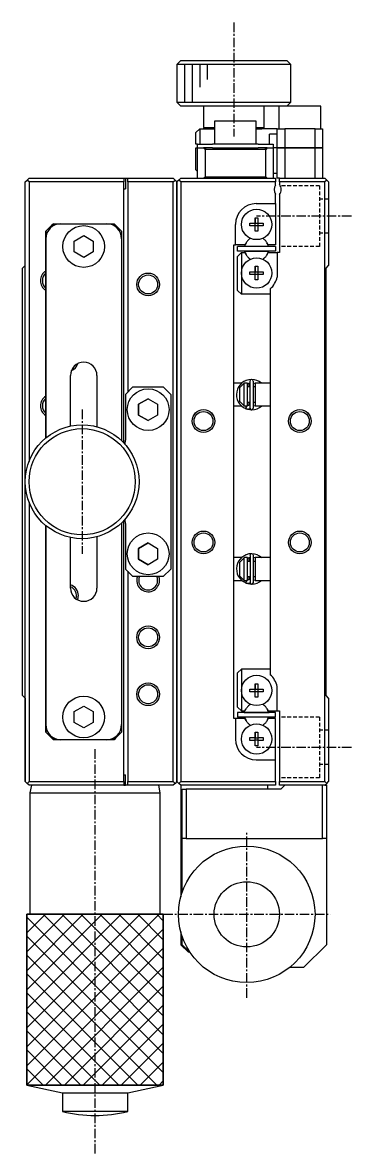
# Model space of a CAD drawing. Extents: x -24 to 467, y -6 to 276.
# Drawn here: x 230.1 to 273.5, y 66.8 to 215.8 of the extents above; entities that cross this region are included whole.
import ezdxf

# ---------------------------------------------------------------- set-up
doc = ezdxf.new("R2010")
doc.units = 0
doc.linetypes.add('CENTER', pattern=[2, 1.25, -0.25, 0.25, -0.25])
doc.linetypes.add('DASHED', pattern=[0.75, 0.5, -0.25])
doc.layers.get('0').update_dxf_attribs({"linetype": 'CONTINUOUS'})
doc.layers.add('CENTER', color=1, linetype='CENTER')

msp = doc.modelspace()

# ---------------------------------------------------------------- linework, layer by layer
at = {"color": 7, "linetype": 'CONTINUOUS'}
for p, q in [((250.97, 210.75), (250.47, 210.25)), ((265.47, 210.25), (250.47, 210.25)), ((250.47, 210.25), (250.47, 205.25)), ((250.97, 210.75), (264.97, 210.75)), ((250.97, 210.75), (264.97, 210.75)), ((250.97, 210.75), (250.97, 210.75)), ((265.47, 210.25), (264.97, 210.75)), ((265.47, 205.25), (265.47, 210.25)), ((250.47, 205.25), (265.47, 205.25)), ((250.47, 205.25), (250.97, 204.75)), ((263.92, 204.75), (250.97, 204.75)), ((253.97, 204.75), (253.97, 201.95)), ((261.97, 201.95), (261.97, 204.75)), ((269.42, 204.75), (263.92, 204.75)), ((263.92, 204.75), (263.92, 201.75)), ((264.97, 204.75), (265.47, 205.25)), ((265.47, 205.25), (265.47, 205.25)), ((269.42, 201.75), (269.42, 204.75)), ((260.92, 202.75), (255.42, 202.75)), ((255.42, 202.75), (255.42, 199.75)), ((260.92, 199.75), (260.92, 202.75)), ((253.47, 201.75), (252.97, 201.25)), ((252.97, 199.75), (252.97, 201.25)), ((253.47, 201.75), (253.47, 199.75)), ((253.47, 201.75), (255.42, 201.75)), ((253.97, 201.95), (255.42, 201.95)), ((253.97, 201.95), (254.17, 201.75)), ((260.92, 201.95), (261.97, 201.95)), ((260.92, 201.75), (261.67, 201.75)), ((263.67, 201.75), (261.67, 201.75)), ((261.77, 201.75), (261.97, 201.95)), ((263.67, 199.25), (263.67, 201.75)), ((263.67, 201.75), (264.67, 201.75)), ((264.67, 201.75), (264.67, 199.25)), ((268.67, 201.75), (264.67, 201.75)), ((268.67, 199.25), (268.67, 201.75)), ((268.67, 201.75), (269.67, 201.75)), ((269.67, 201.75), (269.67, 199.25)), ((253.17, 199.75), (252.97, 199.75)), ((253.17, 199.25), (253.17, 199.75)), ((253.17, 199.75), (255.17, 199.75)), ((261.17, 199.75), (255.17, 199.75)), ((261.17, 199.75), (263.17, 199.75)), ((263.67, 201.05), (262.67, 201.05)), ((262.67, 199.75), (262.67, 201.05)), ((263.17, 199.75), (263.17, 199.25)), ((252.97, 196.35), (252.97, 199.25)), ((252.97, 199.25), (253.17, 199.25)), ((253.17, 195.25), (253.17, 199.25)), ((253.17, 199.25), (253.97, 199.25)), ((254.17, 199.05), (253.97, 199.25)), ((253.97, 199.25), (254.3, 199.25)), ((254.3, 199.25), (253.97, 199.25)), ((262.17, 199.05), (254.17, 199.05)), ((254.17, 199.05), (254.17, 195.45)), ((255.17, 199.25), (254.3, 199.25)), ((255.17, 199.25), (259.47, 199.25)), ((259.47, 199.25), (261.17, 199.25)), ((262.04, 199.25), (261.17, 199.25)), ((262.04, 199.25), (262.37, 199.25)), ((262.37, 199.25), (262.04, 199.25)), ((262.37, 199.25), (262.17, 199.05)), ((262.17, 195.45), (262.17, 199.05)), ((262.37, 199.25), (263.17, 199.25)), ((263.17, 199.25), (263.17, 195.25)), ((263.67, 199.25), (263.17, 199.25)), ((264.67, 199.25), (263.67, 199.25)), ((263.67, 195.25), (263.67, 199.25)), ((263.67, 199.25), (264.67, 199.25)), ((264.67, 199.25), (268.67, 199.25)), ((264.67, 199.25), (264.67, 195.25)), ((268.67, 199.25), (264.67, 199.25)), ((269.67, 199.25), (268.67, 199.25)), ((268.67, 195.25), (268.67, 199.25)), ((268.67, 199.25), (269.67, 199.25)), ((269.67, 199.25), (269.67, 195.25)), ((230.72, 195), (230.97, 195.25)), ((230.97, 195.25), (243.47, 195.25)), ((243.47, 195.25), (243.47, 194.75)), ((243.47, 195.25), (243.67, 195.25)), ((243.67, 195.25), (243.67, 193.85)), ((243.67, 195.25), (243.97, 195.25)), ((243.97, 195.25), (249.97, 195.25)), ((243.97, 194.75), (243.97, 195.25)), ((249.97, 195.25), (250.22, 195)), ((250.72, 195), (250.97, 195.25)), ((250.97, 195.25), (263.47, 195.25)), ((252.97, 196.35), (253.17, 196.15)), ((253.97, 195.25), (254.17, 195.45)), ((254.17, 195.45), (262.17, 195.45)), ((262.17, 195.45), (262.37, 195.25)), ((263.67, 195.85), (263.17, 195.85)), ((263.47, 195.25), (263.47, 194.75)), ((263.97, 195.25), (263.67, 195.25)), ((263.97, 194.75), (263.97, 195.25)), ((263.97, 195.25), (269.97, 195.25)), ((270.22, 195), (269.97, 195.25)), ((230.47, 194.75), (230.72, 195)), ((230.47, 155.25), (230.47, 194.75)), ((230.97, 194.75), (230.72, 195)), ((243.47, 194.75), (230.97, 194.75)), ((230.97, 194.75), (230.97, 157.94)), ((243.47, 160.35), (243.47, 194.75)), ((243.47, 193.85), (243.67, 193.85)), ((249.97, 194.75), (243.97, 194.75)), ((243.97, 194.75), (243.97, 167.05)), ((249.97, 194.75), (250.22, 195)), ((249.97, 115.75), (249.97, 194.75)), ((250.22, 195), (250.47, 194.75)), ((250.72, 195), (250.47, 194.75)), ((250.47, 115.75), (250.47, 194.75)), ((250.47, 194.75), (250.47, 115.75)), ((250.97, 194.75), (250.72, 195)), ((263.47, 194.75), (250.97, 194.75)), ((250.97, 194.75), (250.97, 115.75)), ((263.47, 194.35), (263.47, 194.75)), ((263.97, 194.75), (263.97, 194.41)), ((269.97, 194.75), (263.97, 194.75)), ((270.22, 195), (269.97, 194.75)), ((269.97, 115.75), (269.97, 194.75)), ((270.47, 194.75), (270.22, 195)), ((270.47, 194.75), (270.47, 183.75)), ((263.47, 191.9), (263.47, 193.15)), ((263.97, 193.09), (263.97, 185.45)), ((260.92, 191.9), (263.47, 191.9)), ((263.47, 191.9), (263.47, 186.45)), ((233.97, 189.05), (234.17, 189.25)), ((234.17, 189.25), (233.97, 189.05)), ((234.17, 189.25), (235.17, 189.25)), ((235.17, 189.25), (241.17, 189.25)), ((241.17, 189.25), (242.17, 189.25)), ((242.17, 189.25), (242.37, 189.05)), ((260.08, 188.97), (260.08, 189.33)), ((260.08, 189.33), (260.79, 189.33)), ((260.79, 190.04), (261.15, 190.04)), ((260.79, 189.33), (260.79, 190.04)), ((260.79, 190.04), (260.79, 189.33)), ((260.8, 189.32), (260.79, 189.33)), ((260.8, 189.32), (261.14, 189.32)), ((260.8, 188.98), (260.8, 189.32)), ((261.14, 189.32), (261.15, 189.33)), ((261.14, 189.32), (261.14, 188.98)), ((261.15, 190.04), (261.15, 189.33)), ((261.15, 189.33), (261.85, 189.33)), ((261.85, 189.33), (261.85, 188.97)), ((233.97, 189.05), (233.17, 188.25)), ((233.17, 188.25), (233.97, 189.05)), ((233.17, 187.25), (233.17, 188.25)), ((233.17, 188.25), (233.17, 187.25)), ((234.3, 189.05), (233.97, 189.05)), ((242.37, 189.05), (242.04, 189.05)), ((243.17, 188.25), (242.37, 189.05)), ((243.17, 188.25), (243.17, 187.25)), ((258.17, 186.45), (258.17, 189.15)), ((260.79, 188.97), (260.08, 188.97)), ((260.8, 188.98), (260.79, 188.97)), ((260.79, 188.26), (260.79, 188.97)), ((260.79, 188.26), (260.79, 188.97)), ((261.15, 188.26), (260.79, 188.26)), ((261.14, 188.98), (260.8, 188.98)), ((261.14, 188.98), (261.15, 188.97)), ((261.15, 188.97), (261.15, 188.26)), ((261.85, 188.97), (261.15, 188.97)), ((233.17, 161.01), (233.17, 187.25)), ((233.17, 187.25), (233.17, 184.25)), ((236.92, 186.97), (238.17, 187.69)), ((236.92, 185.53), (236.92, 186.97)), ((238.17, 187.69), (239.42, 186.97)), ((239.42, 186.97), (239.42, 185.53)), ((243.17, 187.25), (243.17, 160.65)), ((257.97, 186.45), (258.17, 186.45)), ((257.97, 124.05), (257.97, 186.45)), ((259.42, 186.45), (258.17, 186.45)), ((263.47, 186.25), (258.47, 186.25)), ((258.47, 185.65), (258.47, 186.25)), ((259.59, 186.74), (259.42, 186.45)), ((262.51, 186.45), (262.34, 186.74)), ((263.47, 186.45), (262.51, 186.45)), ((263.47, 186.25), (263.47, 185.65)), ((238.17, 184.81), (236.92, 185.53)), ((239.42, 185.53), (238.17, 184.81)), ((263.47, 185.65), (258.47, 185.65)), ((259.41, 185.65), (258.47, 185.65)), ((258.47, 184.95), (258.97, 185.45)), ((258.47, 180.45), (258.47, 184.95)), ((258.97, 185.45), (258.97, 182.75)), ((258.97, 185.45), (259.42, 185.45)), ((259.32, 185.65), (259.41, 185.65)), ((259.32, 185.65), (259.41, 185.65)), ((259.32, 185.65), (259.41, 185.65)), ((259.32, 185.65), (259.41, 185.65)), ((259.32, 185.65), (259.41, 185.65)), ((259.32, 185.65), (259.41, 185.65)), ((259.32, 185.65), (259.41, 185.65)), ((259.32, 185.65), (259.41, 185.65)), ((259.32, 185.65), (259.41, 185.65)), ((259.32, 185.65), (259.41, 185.65)), ((259.32, 185.65), (262.62, 185.65)), ((259.32, 185.65), (259.41, 185.65)), ((259.32, 185.65), (259.41, 185.65)), ((259.32, 185.65), (259.41, 185.65)), ((259.32, 185.65), (259.41, 185.65)), ((259.32, 185.65), (259.41, 185.65)), ((259.32, 185.65), (259.41, 185.65)), ((259.32, 185.65), (259.41, 185.65)), ((259.32, 185.65), (259.41, 185.65)), ((259.32, 185.65), (259.41, 185.65)), ((259.42, 185.45), (259.59, 185.16)), ((262.34, 185.16), (262.51, 185.45)), ((262.51, 185.45), (263.67, 185.45)), ((263.47, 185.65), (262.53, 185.65)), ((262.53, 185.65), (262.62, 185.65)), ((262.53, 185.65), (262.62, 185.65)), ((262.53, 185.65), (262.62, 185.65)), ((262.53, 185.65), (262.62, 185.65)), ((262.53, 185.65), (262.62, 185.65)), ((262.53, 185.65), (262.62, 185.65)), ((262.53, 185.65), (262.62, 185.65)), ((262.53, 185.65), (262.62, 185.65)), ((262.53, 185.65), (262.62, 185.65)), ((262.53, 185.65), (262.62, 185.65)), ((262.53, 185.65), (262.62, 185.65)), ((262.53, 185.65), (262.62, 185.65)), ((262.53, 185.65), (262.62, 185.65)), ((262.53, 185.65), (262.62, 185.65)), ((262.53, 185.65), (262.62, 185.65)), ((262.53, 185.65), (262.62, 185.65)), ((262.53, 185.65), (262.62, 185.65)), ((262.53, 185.65), (262.62, 185.65)), ((262.53, 185.65), (262.62, 185.65)), ((262.53, 185.65), (262.62, 185.65)), ((262.53, 185.65), (262.62, 185.65)), ((262.53, 185.65), (262.62, 185.65)), ((262.53, 185.65), (262.62, 185.65)), ((262.53, 185.65), (262.62, 185.65)), ((262.53, 185.65), (262.62, 185.65)), ((262.53, 185.65), (262.62, 185.65)), ((262.53, 185.65), (262.62, 185.65)), ((262.53, 185.65), (262.62, 185.65)), ((262.53, 185.65), (262.62, 185.65)), ((262.53, 185.65), (262.62, 185.65)), ((262.53, 185.65), (262.62, 185.65)), ((263.67, 185.45), (263.67, 182.23)), ((263.97, 185.45), (263.67, 185.45)), ((230.12, 183.4), (230.47, 183.75)), ((230.12, 127.1), (230.12, 183.4)), ((233.17, 184.25), (233.17, 161.01)), ((260.79, 183.64), (261.15, 183.64)), ((260.79, 182.93), (260.79, 183.64)), ((260.79, 183.64), (260.79, 182.93)), ((261.15, 183.64), (261.15, 182.93)), ((270.12, 183.4), (270.47, 183.75)), ((270.12, 127.1), (270.12, 183.4)), ((258.97, 182.75), (258.97, 179.95)), ((260.08, 182.57), (260.08, 182.93)), ((260.08, 182.93), (260.79, 182.93)), ((260.79, 182.57), (260.08, 182.57)), ((260.8, 182.92), (260.79, 182.93)), ((260.8, 182.58), (260.79, 182.57)), ((260.79, 181.86), (260.79, 182.57)), ((260.79, 181.86), (260.79, 182.57)), ((261.15, 181.86), (260.79, 181.86)), ((260.8, 182.92), (261.14, 182.92)), ((260.8, 182.58), (260.8, 182.92)), ((261.14, 182.58), (260.8, 182.58)), ((261.14, 182.92), (261.15, 182.93)), ((261.14, 182.92), (261.14, 182.58)), ((261.14, 182.58), (261.15, 182.57)), ((261.15, 182.93), (261.85, 182.93)), ((261.15, 182.57), (261.15, 181.86)), ((261.85, 182.57), (261.15, 182.57)), ((261.85, 182.93), (261.85, 182.57)), ((258.97, 179.95), (258.47, 180.45)), ((262.77, 180.67), (262.77, 129.83)), ((262.77, 179.95), (258.97, 179.95)), ((236.42, 162.59), (236.42, 169.25)), ((239.92, 169.25), (239.92, 162.49)), ((239.92, 169.25), (239.92, 162.49)), ((259.54, 168.58), (259.51, 168.56)), ((259.54, 168.57), (259.53, 168.57)), ((259.6, 168.6), (259.54, 168.58)), ((260.09, 168.51), (260.09, 164.96)), ((260.54, 164.96), (260.54, 168.51)), ((244.67, 167.75), (243.67, 166.75)), ((244.67, 167.75), (248.67, 167.75)), ((249.67, 166.75), (248.67, 167.75)), ((259.01, 168.25), (257.97, 168.25)), ((258.77, 167.67), (259.27, 168.2)), ((258.77, 165.83), (258.77, 167.67)), ((259.27, 168.25), (259.27, 168.2)), ((259.77, 168.25), (259.27, 168.25)), ((259.27, 168.2), (259.27, 165.3)), ((259.77, 168.18), (260.09, 168.27)), ((259.77, 165.25), (259.77, 168.25)), ((259.77, 168.18), (259.78, 168.18)), ((260.09, 167.75), (259.77, 167.75)), ((259.78, 168.18), (259.79, 168.18)), ((259.79, 168.18), (259.81, 168.18)), ((259.81, 168.18), (259.82, 168.18)), ((259.82, 168.18), (259.84, 168.18)), ((259.84, 168.18), (259.85, 168.18)), ((259.85, 168.18), (259.86, 168.18)), ((259.86, 168.18), (259.88, 168.18)), ((259.88, 168.18), (259.89, 168.17)), ((259.89, 168.17), (259.9, 168.17)), ((259.9, 168.17), (259.91, 168.16)), ((259.91, 168.16), (259.93, 168.16)), ((259.93, 168.16), (259.94, 168.15)), ((259.94, 168.15), (259.95, 168.15)), ((259.95, 168.15), (259.96, 168.14)), ((259.96, 168.14), (259.97, 168.13)), ((259.97, 167.75), (259.97, 168.14)), ((259.97, 168.13), (259.98, 168.12)), ((259.98, 168.12), (260, 168.11)), ((260, 168.11), (260.01, 168.1)), ((260.01, 168.1), (260.01, 168.1)), ((260.01, 168.1), (260.02, 168.09)), ((260.02, 168.09), (260.03, 168.07)), ((260.03, 168.07), (260.04, 168.06)), ((260.04, 168.06), (260.05, 168.05)), ((260.05, 168.05), (260.05, 168.04)), ((260.05, 168.04), (260.06, 168.03)), ((260.06, 168.03), (260.07, 168.02)), ((260.07, 168.02), (260.07, 168)), ((260.07, 168), (260.08, 167.99)), ((260.08, 167.99), (260.08, 167.98)), ((260.08, 167.98), (260.08, 167.96)), ((260.08, 167.96), (260.08, 167.95)), ((260.08, 167.95), (260.09, 167.94)), ((260.09, 167.94), (260.09, 167.92)), ((260.09, 167.92), (260.09, 167.91)), ((260.09, 167.91), (260.09, 167.91)), ((260.54, 168.27), (260.77, 168.21)), ((260.77, 167.75), (260.54, 167.75)), ((260.77, 168.25), (260.77, 165.25)), ((262.77, 168.25), (260.77, 168.25)), ((243.67, 166.75), (243.67, 160.75)), ((245.42, 165.47), (246.67, 166.19)), ((246.67, 166.19), (245.42, 165.47)), ((245.42, 164.03), (245.42, 165.47)), ((245.42, 165.47), (245.42, 164.03)), ((246.67, 166.19), (247.92, 165.47)), ((247.92, 165.47), (247.92, 164.03)), ((249.67, 166.75), (249.67, 143.75)), ((259.27, 165.3), (258.77, 165.83)), ((259.77, 165.75), (260.09, 165.75)), ((259.97, 165.33), (259.97, 165.75)), ((260.04, 165.4), (260.03, 165.39)), ((260.03, 165.39), (260.03, 165.38)), ((260.05, 165.42), (260.04, 165.4)), ((260.06, 165.43), (260.05, 165.42)), ((260.07, 165.45), (260.06, 165.44)), ((260.06, 165.44), (260.06, 165.43)), ((260.08, 165.48), (260.07, 165.46)), ((260.07, 165.46), (260.07, 165.45)), ((260.09, 165.52), (260.08, 165.5)), ((260.08, 165.5), (260.08, 165.49)), ((260.08, 165.49), (260.08, 165.48)), ((260.09, 165.56), (260.09, 165.54)), ((260.09, 165.54), (260.09, 165.53)), ((260.09, 165.53), (260.09, 165.52)), ((260.54, 165.75), (260.77, 165.75)), ((246.67, 163.31), (245.42, 164.03)), ((245.42, 164.03), (246.67, 163.31)), ((247.92, 164.03), (246.67, 163.31)), ((257.97, 165.25), (258.97, 165.25)), ((259.27, 165.3), (259.27, 165.25)), ((259.27, 165.25), (259.77, 165.25)), ((259.5, 164.91), (259.54, 164.89)), ((259.53, 164.89), (259.61, 165.15)), ((259.55, 164.95), (259.54, 164.94)), ((259.54, 164.94), (259.54, 164.93)), ((259.54, 164.93), (259.54, 164.92)), ((259.54, 164.92), (259.54, 164.91)), ((259.54, 164.91), (259.54, 164.9)), ((259.54, 164.9), (259.54, 164.9)), ((259.54, 164.9), (259.54, 164.89)), ((259.54, 164.89), (259.54, 164.89)), ((259.54, 164.89), (259.54, 164.89)), ((259.54, 164.89), (259.57, 164.87)), ((259.56, 164.99), (259.55, 164.97)), ((259.55, 164.97), (259.55, 164.96)), ((259.55, 164.96), (259.55, 164.95)), ((259.57, 165.01), (259.56, 165)), ((259.56, 165), (259.56, 164.99)), ((259.58, 165.05), (259.57, 165.03)), ((259.57, 165.03), (259.57, 165.01)), ((259.57, 164.87), (259.61, 164.86)), ((259.59, 165.08), (259.58, 165.06)), ((259.58, 165.06), (259.58, 165.05)), ((259.6, 165.09), (259.59, 165.08)), ((259.59, 164.87), (260.28, 164.73)), ((259.61, 165.13), (259.6, 165.11)), ((259.6, 165.11), (259.6, 165.09)), ((259.61, 165.15), (259.66, 165.25)), ((259.62, 165.14), (259.61, 165.13)), ((259.61, 164.86), (259.64, 164.85)), ((259.63, 165.17), (259.62, 165.16)), ((259.62, 165.16), (259.62, 165.14)), ((259.64, 165.19), (259.63, 165.17)), ((259.65, 165.21), (259.64, 165.2)), ((259.64, 165.2), (259.64, 165.19)), ((259.64, 164.85), (259.68, 164.85)), ((259.66, 165.23), (259.65, 165.21)), ((259.67, 165.25), (259.66, 165.24)), ((259.66, 165.24), (259.66, 165.23)), ((259.68, 164.85), (259.71, 164.84)), ((259.71, 164.84), (259.75, 164.83)), ((259.75, 164.83), (259.78, 164.83)), ((259.77, 165.28), (259.77, 165.29)), ((259.79, 165.28), (259.77, 165.28)), ((259.78, 164.83), (259.82, 164.83)), ((259.8, 165.28), (259.79, 165.28)), ((259.81, 165.28), (259.8, 165.28)), ((259.83, 165.28), (259.81, 165.28)), ((259.82, 164.83), (259.85, 164.83)), ((259.84, 165.28), (259.83, 165.28)), ((259.85, 165.28), (259.84, 165.28)), ((259.87, 165.29), (259.85, 165.28)), ((259.85, 164.83), (259.89, 164.83)), ((259.88, 165.29), (259.87, 165.29)), ((259.89, 165.29), (259.88, 165.29)), ((259.91, 165.3), (259.89, 165.29)), ((259.89, 164.83), (259.92, 164.84)), ((259.92, 165.3), (259.91, 165.3)), ((259.93, 165.31), (259.92, 165.3)), ((259.92, 164.84), (259.96, 164.85)), ((259.94, 165.31), (259.93, 165.31)), ((259.96, 165.32), (259.94, 165.31)), ((259.97, 165.33), (259.96, 165.32)), ((259.96, 164.85), (259.99, 164.85)), ((259.98, 165.34), (259.97, 165.33)), ((259.99, 165.34), (259.98, 165.34)), ((260, 165.35), (259.99, 165.34)), ((259.99, 164.85), (260.03, 164.86)), ((260.01, 165.36), (260, 165.35)), ((260.02, 165.37), (260.01, 165.36)), ((260.03, 165.38), (260.02, 165.37)), ((260.03, 164.86), (260.06, 164.87)), ((260.06, 164.87), (260.1, 164.89)), ((260.1, 164.89), (260.1, 164.89)), ((260.77, 165.25), (260.54, 165.2)), ((260.77, 165.25), (262.77, 165.25)), ((230.47, 115.75), (230.47, 155.25)), ((230.97, 152.56), (230.97, 115.75)), ((233.17, 123.25), (233.17, 149.49)), ((233.17, 149.49), (233.17, 126.25)), ((243.17, 149.85), (243.17, 123.25)), ((243.47, 115.75), (243.47, 150.15)), ((243.67, 149.75), (243.67, 143.75)), ((236.42, 141.25), (236.42, 147.91)), ((239.92, 148.01), (239.92, 141.25)), ((239.92, 148.01), (239.92, 141.25)), ((245.42, 146.47), (246.67, 147.19)), ((246.67, 147.19), (245.42, 146.47)), ((245.42, 145.03), (245.42, 146.47)), ((245.42, 146.47), (245.42, 145.03)), ((246.67, 147.19), (247.92, 146.47)), ((247.92, 146.47), (247.92, 145.03)), ((246.67, 144.31), (245.42, 145.03)), ((245.42, 145.03), (246.67, 144.31)), ((247.92, 145.03), (246.67, 144.31)), ((258.98, 145.25), (257.97, 145.25)), ((258.77, 144.67), (259.27, 145.2)), ((258.77, 142.83), (258.77, 144.67)), ((259.27, 145.25), (259.27, 145.2)), ((259.77, 145.25), (259.27, 145.25)), ((259.27, 145.2), (259.27, 142.3)), ((259.55, 145.61), (259.51, 145.6)), ((259.55, 145.61), (259.54, 145.61)), ((259.61, 145.64), (259.55, 145.61)), ((259.77, 145.22), (260.1, 145.3)), ((259.77, 142.25), (259.77, 145.25)), ((259.77, 145.21), (259.78, 145.22)), ((260.1, 144.75), (259.77, 144.75)), ((259.78, 145.22), (259.79, 145.22)), ((259.79, 145.22), (259.8, 145.22)), ((259.8, 145.22), (259.82, 145.22)), ((259.82, 145.22), (259.83, 145.22)), ((259.83, 145.22), (259.84, 145.22)), ((259.84, 145.22), (259.86, 145.22)), ((259.86, 145.22), (259.87, 145.22)), ((259.87, 145.22), (259.88, 145.21)), ((259.88, 145.21), (259.9, 145.21)), ((259.9, 145.21), (259.91, 145.21)), ((259.91, 145.21), (259.92, 145.2)), ((259.92, 145.2), (259.94, 145.2)), ((259.94, 145.2), (259.95, 145.19)), ((259.95, 145.19), (259.96, 145.18)), ((259.96, 145.18), (259.97, 145.18)), ((259.97, 144.75), (259.97, 145.18)), ((259.97, 145.18), (259.98, 145.17)), ((259.98, 145.17), (259.99, 145.16)), ((259.99, 145.16), (260, 145.15)), ((260, 145.15), (260.01, 145.14)), ((260.01, 145.14), (260.02, 145.13)), ((260.02, 145.13), (260.03, 145.12)), ((260.03, 145.12), (260.04, 145.11)), ((260.04, 145.11), (260.05, 145.1)), ((260.05, 145.1), (260.06, 145.09)), ((260.06, 145.09), (260.06, 145.08)), ((260.06, 145.08), (260.07, 145.07)), ((260.07, 145.07), (260.08, 145.05)), ((260.08, 145.05), (260.08, 145.04)), ((260.08, 145.04), (260.08, 145.03)), ((260.08, 145.03), (260.09, 145.02)), ((260.09, 145.02), (260.09, 145)), ((260.09, 145), (260.09, 144.99)), ((260.09, 144.99), (260.1, 144.98)), ((260.1, 145.54), (260.1, 141.99)), ((260.1, 144.98), (260.1, 144.96)), ((260.1, 144.96), (260.1, 144.95)), ((260.1, 144.95), (260.1, 144.94)), ((260.55, 141.99), (260.55, 145.54)), ((260.55, 145.3), (260.77, 145.25)), ((260.77, 144.75), (260.55, 144.75)), ((260.77, 145.25), (260.77, 142.25)), ((262.77, 145.25), (260.77, 145.25)), ((260.77, 145.25), (260.78, 145.25)), ((243.67, 143.75), (244.67, 142.75)), ((243.97, 143.45), (243.97, 115.75)), ((248.67, 142.75), (249.67, 143.75)), ((248.67, 142.75), (244.67, 142.75)), ((257.97, 142.25), (259.02, 142.25)), ((259.27, 142.3), (258.77, 142.83)), ((259.27, 142.3), (259.27, 142.25)), ((259.27, 142.25), (259.77, 142.25)), ((259.51, 141.94), (259.54, 141.93)), ((259.54, 141.93), (259.62, 142.19)), ((259.54, 141.93), (259.56, 141.92)), ((259.56, 141.99), (259.55, 141.98)), ((259.55, 141.98), (259.55, 141.97)), ((259.55, 141.97), (259.55, 141.96)), ((259.55, 141.96), (259.55, 141.95)), ((259.55, 141.95), (259.55, 141.94)), ((259.55, 141.94), (259.55, 141.93)), ((259.55, 141.93), (259.55, 141.92)), ((259.55, 141.93), (259.55, 141.93)), ((259.55, 141.92), (259.55, 141.92)), ((259.55, 141.92), (259.58, 141.91)), ((259.57, 142.03), (259.56, 142.01)), ((259.56, 142.01), (259.56, 142)), ((259.56, 142), (259.56, 141.99)), ((259.58, 142.06), (259.57, 142.04)), ((259.57, 142.04), (259.57, 142.03)), ((259.59, 142.09), (259.58, 142.07)), ((259.58, 142.07), (259.58, 142.06)), ((259.58, 141.91), (259.62, 141.9)), ((259.6, 142.11), (259.59, 142.09)), ((259.61, 142.14), (259.6, 142.12)), ((259.6, 142.12), (259.6, 142.11)), ((259.6, 141.9), (260.29, 141.77)), ((259.62, 142.16), (259.61, 142.14)), ((259.62, 142.19), (259.65, 142.25)), ((259.63, 142.19), (259.62, 142.17)), ((259.62, 142.17), (259.62, 142.16)), ((259.62, 141.9), (259.65, 141.89)), ((259.64, 142.21), (259.63, 142.19)), ((259.65, 142.22), (259.64, 142.21)), ((259.66, 142.25), (259.65, 142.24)), ((259.65, 142.24), (259.65, 142.22)), ((259.65, 141.89), (259.69, 141.88)), ((259.69, 141.88), (259.72, 141.88)), ((259.72, 141.88), (259.76, 141.87)), ((259.76, 141.87), (259.79, 141.87)), ((259.77, 142.75), (260.1, 142.75)), ((259.78, 142.32), (259.77, 142.33)), ((259.77, 142.33), (259.77, 142.33)), ((259.8, 142.32), (259.78, 142.32)), ((259.79, 141.87), (259.83, 141.87)), ((259.81, 142.32), (259.8, 142.32)), ((259.82, 142.32), (259.81, 142.32)), ((259.84, 142.32), (259.82, 142.32)), ((259.83, 141.87), (259.86, 141.87)), ((259.85, 142.32), (259.84, 142.32)), ((259.86, 142.32), (259.85, 142.32)), ((259.88, 142.32), (259.86, 142.32)), ((259.86, 141.87), (259.9, 141.87)), ((259.89, 142.33), (259.88, 142.32)), ((259.9, 142.33), (259.89, 142.33)), ((259.92, 142.33), (259.9, 142.33)), ((259.9, 141.87), (259.93, 141.88)), ((259.93, 142.34), (259.92, 142.33)), ((259.94, 142.34), (259.93, 142.34)), ((259.93, 141.88), (259.97, 141.88)), ((259.95, 142.35), (259.94, 142.34)), ((259.96, 142.36), (259.95, 142.35)), ((259.98, 142.36), (259.96, 142.36)), ((259.97, 142.36), (259.97, 142.75)), ((259.97, 141.88), (260, 141.89)), ((259.99, 142.37), (259.98, 142.36)), ((260, 142.38), (259.99, 142.37)), ((260.01, 142.39), (260, 142.38)), ((260, 141.89), (260.04, 141.9)), ((260.02, 142.4), (260.01, 142.39)), ((260.03, 142.41), (260.02, 142.4)), ((260.04, 142.42), (260.03, 142.41)), ((260.05, 142.44), (260.04, 142.43)), ((260.04, 142.43), (260.04, 142.42)), ((260.04, 141.9), (260.07, 141.91)), ((260.06, 142.45), (260.05, 142.44)), ((260.07, 142.46), (260.06, 142.45)), ((260.08, 142.49), (260.07, 142.48)), ((260.07, 142.48), (260.07, 142.46)), ((260.07, 141.91), (260.11, 141.93)), ((260.09, 142.51), (260.08, 142.5)), ((260.08, 142.5), (260.08, 142.49)), ((260.1, 142.57), (260.09, 142.55)), ((260.09, 142.55), (260.09, 142.54)), ((260.09, 142.54), (260.09, 142.53)), ((260.09, 142.53), (260.09, 142.51)), ((260.1, 142.59), (260.1, 142.58)), ((260.1, 142.58), (260.1, 142.57)), ((260.11, 141.93), (260.11, 141.93)), ((260.55, 142.75), (260.77, 142.75)), ((260.77, 142.28), (260.55, 142.23)), ((260.77, 142.25), (262.77, 142.25)), ((258.47, 130.05), (258.97, 130.55)), ((258.47, 125.55), (258.47, 130.05)), ((258.97, 130.55), (258.97, 127.75)), ((262.77, 130.55), (258.97, 130.55)), ((260.79, 128.64), (261.15, 128.64)), ((260.79, 127.93), (260.79, 128.64)), ((260.79, 128.64), (260.79, 127.93)), ((261.15, 128.64), (261.15, 127.93)), ((263.67, 125.05), (263.67, 128.27)), ((230.47, 126.75), (230.12, 127.1)), ((230.47, 126.75), (230.47, 115.75)), ((258.97, 127.75), (258.97, 125.05)), ((260.08, 127.57), (260.08, 127.93)), ((260.08, 127.93), (260.79, 127.93)), ((260.79, 127.57), (260.08, 127.57)), ((260.8, 127.92), (260.79, 127.93)), ((260.8, 127.58), (260.79, 127.57)), ((260.79, 126.86), (260.79, 127.57)), ((260.79, 126.86), (260.79, 127.57)), ((261.15, 126.86), (260.79, 126.86)), ((260.8, 127.92), (261.14, 127.92)), ((260.8, 127.58), (260.8, 127.92)), ((261.14, 127.58), (260.8, 127.58)), ((261.14, 127.92), (261.15, 127.93)), ((261.14, 127.92), (261.14, 127.58)), ((261.14, 127.58), (261.15, 127.57)), ((261.15, 127.93), (261.85, 127.93)), ((261.15, 127.57), (261.15, 126.86)), ((261.85, 127.57), (261.15, 127.57)), ((261.85, 127.93), (261.85, 127.57)), ((270.47, 126.75), (270.12, 127.1)), ((270.47, 126.75), (270.47, 115.75)), ((233.17, 126.25), (233.17, 123.25)), ((236.92, 124.97), (238.17, 125.69)), ((238.17, 125.69), (239.42, 124.97)), ((258.97, 125.05), (258.47, 125.55)), ((259.42, 125.05), (259.59, 125.34)), ((262.34, 125.34), (262.51, 125.05)), ((236.92, 123.53), (236.92, 124.97)), ((239.42, 124.97), (239.42, 123.53)), ((258.17, 124.05), (257.97, 124.05)), ((258.17, 124.05), (258.17, 121.35)), ((259.42, 124.05), (258.17, 124.05)), ((258.47, 124.85), (258.47, 124.25)), ((263.47, 124.85), (258.47, 124.85)), ((259.41, 124.85), (258.47, 124.85)), ((263.47, 124.25), (258.47, 124.25)), ((258.97, 125.05), (259.42, 125.05)), ((259.32, 124.85), (259.41, 124.85)), ((259.32, 124.85), (262.62, 124.85)), ((259.32, 124.85), (259.41, 124.85)), ((259.59, 123.76), (259.42, 124.05)), ((262.51, 124.05), (262.34, 123.76)), ((262.51, 125.05), (263.67, 125.05)), ((263.47, 124.05), (262.51, 124.05)), ((263.47, 124.85), (262.53, 124.85)), ((262.53, 124.85), (262.62, 124.85)), ((262.53, 124.85), (262.62, 124.85)), ((262.53, 124.85), (262.62, 124.85)), ((262.53, 124.85), (262.62, 124.85)), ((262.53, 124.85), (262.62, 124.85)), ((262.53, 124.85), (262.62, 124.85)), ((262.53, 124.85), (262.62, 124.85)), ((262.53, 124.85), (262.62, 124.85)), ((262.53, 124.85), (262.62, 124.85)), ((262.53, 124.85), (262.62, 124.85)), ((262.53, 124.85), (262.62, 124.85)), ((262.53, 124.85), (262.62, 124.85)), ((262.53, 124.85), (262.62, 124.85)), ((262.53, 124.85), (262.62, 124.85)), ((262.53, 124.85), (262.62, 124.85)), ((262.53, 124.85), (262.62, 124.85)), ((262.53, 124.85), (262.62, 124.85)), ((262.53, 124.85), (262.62, 124.85)), ((262.53, 124.85), (262.62, 124.85)), ((262.53, 124.85), (262.62, 124.85)), ((262.53, 124.85), (262.62, 124.85)), ((262.53, 124.85), (262.62, 124.85)), ((262.53, 124.85), (262.62, 124.85)), ((262.53, 124.85), (262.62, 124.85)), ((262.53, 124.85), (262.62, 124.85)), ((262.53, 124.85), (262.62, 124.85)), ((262.53, 124.85), (262.62, 124.85)), ((262.53, 124.85), (262.62, 124.85)), ((262.53, 124.85), (262.62, 124.85)), ((262.53, 124.85), (262.62, 124.85)), ((262.53, 124.85), (262.62, 124.85)), ((263.47, 124.25), (263.47, 124.85)), ((263.47, 118.6), (263.47, 124.05)), ((263.67, 125.05), (263.97, 125.05)), ((263.97, 125.05), (263.97, 115.75)), ((233.17, 122.25), (233.17, 123.25)), ((233.17, 123.25), (233.17, 122.25)), ((233.17, 122.25), (233.97, 121.45)), ((233.97, 121.45), (233.17, 122.25)), ((238.17, 122.81), (236.92, 123.53)), ((239.42, 123.53), (238.17, 122.81)), ((242.37, 121.45), (243.17, 122.25)), ((243.17, 123.25), (243.17, 122.25)), ((260.79, 122.24), (261.15, 122.24)), ((260.79, 121.53), (260.79, 122.24)), ((260.79, 122.24), (260.79, 121.53)), ((261.15, 122.24), (261.15, 121.53)), ((234.17, 121.25), (233.97, 121.45)), ((233.97, 121.45), (234.17, 121.25)), ((233.97, 121.45), (234.3, 121.45)), ((235.17, 121.25), (234.17, 121.25)), ((241.17, 121.25), (235.17, 121.25)), ((242.17, 121.25), (241.17, 121.25)), ((242.04, 121.45), (242.37, 121.45)), ((242.37, 121.45), (242.17, 121.25)), ((260.08, 121.17), (260.08, 121.53)), ((260.08, 121.53), (260.79, 121.53)), ((260.79, 121.17), (260.08, 121.17)), ((260.8, 121.52), (260.79, 121.53)), ((260.8, 121.18), (260.79, 121.17)), ((260.79, 120.46), (260.79, 121.17)), ((260.79, 120.46), (260.79, 121.17)), ((260.8, 121.52), (261.14, 121.52)), ((260.8, 121.18), (260.8, 121.52)), ((261.14, 121.18), (260.8, 121.18)), ((261.14, 121.52), (261.15, 121.53)), ((261.14, 121.52), (261.14, 121.18)), ((261.14, 121.18), (261.15, 121.17)), ((261.15, 121.53), (261.85, 121.53)), ((261.15, 121.17), (261.15, 120.46)), ((261.85, 121.17), (261.15, 121.17)), ((261.85, 121.53), (261.85, 121.17)), ((261.15, 120.46), (260.79, 120.46)), ((260.92, 118.6), (263.47, 118.6)), ((263.47, 115.75), (263.47, 118.6)), ((243.47, 116.65), (243.67, 116.65)), ((243.67, 115.25), (243.67, 116.65)), ((230.72, 115.5), (230.47, 115.75)), ((230.72, 115.5), (230.97, 115.75)), ((230.97, 115.25), (230.72, 115.5)), ((230.97, 115.75), (243.47, 115.75)), ((243.47, 115.25), (230.97, 115.25)), ((231.27, 115.25), (231.07, 114.25)), ((243.47, 115.75), (243.47, 115.25)), ((243.47, 115.25), (243.67, 115.25)), ((243.97, 115.25), (243.67, 115.25)), ((243.97, 115.25), (243.97, 115.75)), ((243.97, 115.75), (249.97, 115.75)), ((249.97, 115.25), (243.97, 115.25)), ((248.27, 114.25), (248.07, 115.25)), ((250.22, 115.5), (249.97, 115.75)), ((250.22, 115.5), (249.97, 115.25)), ((250.47, 115.75), (250.22, 115.5)), ((250.72, 115.5), (250.47, 115.75)), ((250.72, 115.5), (250.97, 115.75)), ((250.97, 115.25), (250.72, 115.5)), ((250.97, 115.75), (263.47, 115.75)), ((250.97, 115.25), (250.97, 100.55)), ((263.47, 115.25), (250.97, 115.25)), ((251.17, 108.25), (251.17, 114.75)), ((251.17, 114.75), (251.67, 114.75)), ((251.67, 114.75), (251.67, 108.25)), ((264.17, 114.75), (251.67, 114.75)), ((262.47, 114.75), (262.47, 115.25)), ((263.47, 115.75), (263.47, 115.25)), ((263.97, 115.75), (269.97, 115.75)), ((263.97, 115.25), (263.97, 115.75)), ((269.97, 115.25), (263.97, 115.25)), ((264.67, 115.25), (264.17, 114.75)), ((269.67, 108.25), (269.67, 115.25)), ((269.97, 115.75), (270.22, 115.5)), ((269.97, 115.25), (270.22, 115.5)), ((269.97, 115.25), (270.17, 115.25)), ((270.17, 115.25), (270.17, 108.25)), ((270.22, 115.5), (270.47, 115.75)), ((231.07, 114.25), (248.27, 114.25)), ((231.07, 114.25), (231.07, 98.25)), ((248.27, 98.25), (248.27, 114.25)), ((251.67, 108.25), (251.17, 108.25)), ((251.17, 101.21), (251.17, 108.25)), ((251.67, 108.25), (269.67, 108.25)), ((270.17, 108.25), (269.67, 108.25)), ((270.17, 108.25), (270.17, 94.25)), ((231.07, 98.25), (230.67, 98.25)), ((230.67, 75.75), (230.67, 98.25)), ((230.67, 98.25), (248.67, 98.25)), ((231.07, 98.25), (248.27, 98.25)), ((248.67, 98.25), (248.27, 98.25)), ((248.67, 98.25), (248.67, 75.75)), ((250.97, 95.95), (250.97, 94.25)), ((250.97, 94.25), (251.97, 93.25)), ((251.17, 94.25), (251.17, 95.29)), ((251.17, 94.25), (252.22, 93.2)), ((267.17, 91.25), (270.17, 94.25)), ((252.17, 93.25), (251.97, 93.25)), ((267.17, 91.25), (265.32, 91.25)), ((230.67, 75.75), (235.37, 74.75)), ((248.67, 75.75), (230.67, 75.75)), ((235.37, 74.75), (239.67, 74.75)), ((235.37, 74.75), (235.37, 72.25)), ((239.67, 75.75), (248.67, 75.75)), ((239.67, 74.75), (243.97, 74.75)), ((243.97, 74.75), (248.67, 75.75)), ((243.97, 72.25), (243.97, 74.75)), ((243.97, 72.25), (235.37, 72.25))]:
    msp.add_line(p, q, dxfattribs=at)
at = {"color": 3, "linetype": 'CONTINUOUS'}
for p, q in [((251.47, 210.25), (251.47, 205.25)), ((252.47, 210.25), (252.47, 205.25)), ((253.47, 210.25), (253.47, 207.25)), ((254.47, 210.25), (254.47, 208.25)), ((248.67, 98.25), (230.67, 98.25)), ((230.67, 98.25), (230.67, 75.75)), ((233.12, 98.25), (230.67, 95.79)), ((235.62, 98.25), (230.67, 93.29)), ((238.12, 98.25), (230.67, 90.79)), ((240.62, 98.25), (230.67, 88.29)), ((243.12, 98.25), (230.67, 85.79)), ((245.62, 98.25), (230.67, 83.29)), ((248.12, 98.25), (230.67, 80.79)), ((230.67, 97.89), (248.67, 79.89)), ((232.81, 98.25), (248.67, 82.39)), ((235.31, 98.25), (248.67, 84.89)), ((237.81, 98.25), (248.67, 87.39)), ((240.31, 98.25), (248.67, 89.89)), ((242.81, 98.25), (248.67, 92.39)), ((245.31, 98.25), (248.67, 94.89)), ((247.81, 98.25), (248.67, 97.39)), ((248.67, 75.75), (248.67, 98.25)), ((248.67, 96.29), (230.67, 78.29)), ((230.67, 95.39), (248.67, 77.39)), ((248.67, 93.79), (230.67, 75.79)), ((230.67, 92.89), (247.81, 75.75)), ((248.67, 91.29), (233.12, 75.75)), ((230.67, 90.39), (245.31, 75.75)), ((248.67, 88.79), (235.62, 75.75)), ((230.67, 87.89), (242.81, 75.75)), ((230.67, 85.39), (240.31, 75.75)), ((248.67, 86.29), (238.12, 75.75)), ((248.67, 83.79), (240.62, 75.75)), ((230.67, 82.89), (237.81, 75.75)), ((248.67, 81.29), (243.12, 75.75)), ((230.67, 80.39), (235.31, 75.75)), ((230.67, 77.89), (232.81, 75.75)), ((248.67, 78.79), (245.62, 75.75)), ((248.67, 76.29), (248.12, 75.75)), ((230.67, 75.75), (239.67, 75.75))]:
    msp.add_line(p, q, dxfattribs=at)
at = {"color": 3, "linetype": 'DASHED'}
for p, q in [((269.27, 194.25), (264.08, 194.25)), ((269.27, 194.25), (269.27, 186.25)), ((270.47, 192.5), (269.27, 192.5)), ((270.47, 188), (269.27, 188)), ((269.27, 186.25), (263.97, 186.25)), ((269.27, 124.25), (263.97, 124.25)), ((269.27, 124.25), (269.27, 116.25)), ((270.47, 122.5), (269.27, 122.5)), ((270.47, 118), (269.27, 118)), ((269.27, 116.25), (263.97, 116.25))]:
    msp.add_line(p, q, dxfattribs=at)
at = {"color": 7, "linetype": 'CONTINUOUS'}
for centre, radius in [((260.97, 189.15), 2), ((238.17, 186.25), 2.75), ((260.97, 182.75), 2), ((246.67, 181.25), 1.25), ((246.67, 164.75), 2.75), ((253.97, 163.25), 1.25), ((266.67, 163.25), 1.25), ((237.97, 155.25), 7.5), ((237.97, 155.25), 7), ((246.67, 145.75), 2.75), ((253.97, 147.25), 1.25), ((266.67, 147.25), 1.25), ((246.67, 134.75), 1.25), ((260.97, 127.75), 2), ((246.67, 127.25), 1.25), ((238.17, 124.25), 2.75), ((260.97, 121.35), 2), ((259.67, 98.25), 9), ((259.67, 98.25), 4.3)]:
    msp.add_circle(centre, radius, dxfattribs=at)
at = {"color": 3, "linetype": 'CONTINUOUS'}
for centre in [(246.67, 181.25), (253.97, 163.25), (266.67, 163.25), (253.97, 147.25), (266.67, 147.25), (246.67, 134.75), (246.67, 127.25)]:
    msp.add_circle(centre, 1.5, dxfattribs=at)
at = {"color": 7, "linetype": 'CONTINUOUS'}
for centre, radius, start, end in [((264.27, 193.75), 1, 143.1301, 216.8699), ((263.22, 193.75), 1, 318.5904, 41.4096), ((260.92, 189.15), 2.75, 90, 180), ((235.17, 187.25), 2, 90, 180), ((241.17, 187.25), 2, 0, 90), ((260.97, 185.95), 1.59, 150, 169.107), ((260.97, 185.95), 1.59, 135, 150), ((261.08, 185.84), 1.75, 121.8865, 135.0044), ((260.97, 185.95), 1.59, 120.4332, 135), ((260.97, 185.95), 1.59, 45, 59.5668), ((260.85, 185.84), 1.75, 44.9956, 58.1135), ((260.97, 185.95), 1.59, 30, 45), ((260.97, 185.95), 1.59, 10.893, 30), ((260.97, 185.95), 1.59, 190.893, 210), ((260.97, 185.95), 1.59, 210, 225), ((261.08, 186.06), 1.75, 224.9956, 238.1135), ((260.97, 185.95), 1.59, 225, 239.5667), ((260.97, 185.95), 1.59, 300.4333, 315), ((260.85, 186.06), 1.75, 301.8865, 315.0044), ((260.97, 185.95), 1.59, 315, 330), ((260.97, 185.95), 1.59, 330, 349.1069), ((233.97, 181.75), 1.25, 129.7918, 230.2082), ((260.97, 182.75), 2.75, 310.8852, 349.0575), ((238.17, 169.25), 1.75, 0, 180), ((235.97, 171.25), 1.25, 308.6517, 326.801), ((260.31, 166.73), 2, 90.8305, 247.2866), ((260.31, 168.51), 0.225, 0, 180), ((260.31, 166.74), 1.99, 49.4006, 89.2304), ((233.97, 165.25), 1.25, 129.7918, 230.2082), ((260.31, 164.96), 0.225, 180, 0), ((260.31, 166.74), 2, 270.7779, 312.1109), ((241.67, 160.75), 2, 344.335, 0), ((241.67, 149.75), 2, 0, 15.665), ((260.32, 143.77), 2, 90.8305, 247.2866), ((260.32, 145.54), 0.225, 0, 180), ((260.32, 143.77), 1.99, 47.759, 89.2336), ((246.67, 142.25), 1.25, 156.4218, 23.5782), ((260.32, 141.99), 0.225, 180, 0), ((260.32, 143.77), 2, 270.783, 310.4604), ((235.97, 140.25), 1.25, 340.3634, 68.8998), ((238.17, 141.25), 1.75, 180, 0), ((260.97, 127.75), 2.75, 10.9425, 49.1148), ((260.97, 124.55), 1.59, 135, 150), ((261.08, 124.44), 1.75, 121.8865, 135.0044), ((260.97, 124.55), 1.59, 120.4333, 135), ((260.97, 124.55), 1.59, 45, 59.5667), ((260.85, 124.44), 1.75, 44.9956, 58.1135), ((260.97, 124.55), 1.59, 30, 45), ((260.97, 124.55), 1.59, 10.8931, 30), ((260.97, 124.55), 1.59, 190.8931, 210), ((260.97, 124.55), 1.59, 210, 225), ((260.97, 124.55), 1.59, 315, 330), ((260.97, 124.55), 1.59, 330, 349.107), ((235.17, 123.25), 2, 180, 270), ((241.17, 123.25), 2, 270, 0), ((261.08, 124.66), 1.75, 224.9956, 238.1135), ((260.97, 124.55), 1.59, 225, 239.5668), ((260.97, 124.55), 1.59, 300.4332, 315), ((260.85, 124.66), 1.75, 301.8865, 315.0044), ((260.92, 121.35), 2.75, 180, 270), ((239.67, 90.49), 18.74, 256.735, 270), ((239.67, 90.49), 18.74, 270, 283.265)]:
    msp.add_arc(centre, radius, start, end, dxfattribs=at)
at = {"color": 3, "linetype": 'CONTINUOUS'}
for centre, start, end in [((233.97, 181.75), 122.231, 237.769), ((235.97, 171.25), 291.8818, 343.5709), ((233.97, 165.25), 122.231, 237.769), ((235.97, 140.25), 0, 72.5424), ((246.67, 142.25), 160.5288, 0), ((246.67, 142.25), 0, 19.4712), ((235.97, 140.25), 338.349, 0)]:
    msp.add_arc(centre, 1.5, start, end, dxfattribs=at)
at = {"layer": 'CENTER', "color": 1, "linetype": 'CENTER'}
for p, q in [((257.97, 215.75), (257.97, 200.75)), ((273.47, 190.25), (260.97, 190.25)), ((237.97, 164.75), (237.97, 145.75)), ((239.67, 66.75), (239.67, 120.25)), ((273.47, 120.25), (260.97, 120.25)), ((259.67, 87.25), (259.67, 109.25)), ((248.67, 98.25), (270.67, 98.25))]:
    msp.add_line(p, q, dxfattribs=at)

doc.saveas('drawing.dxf')
